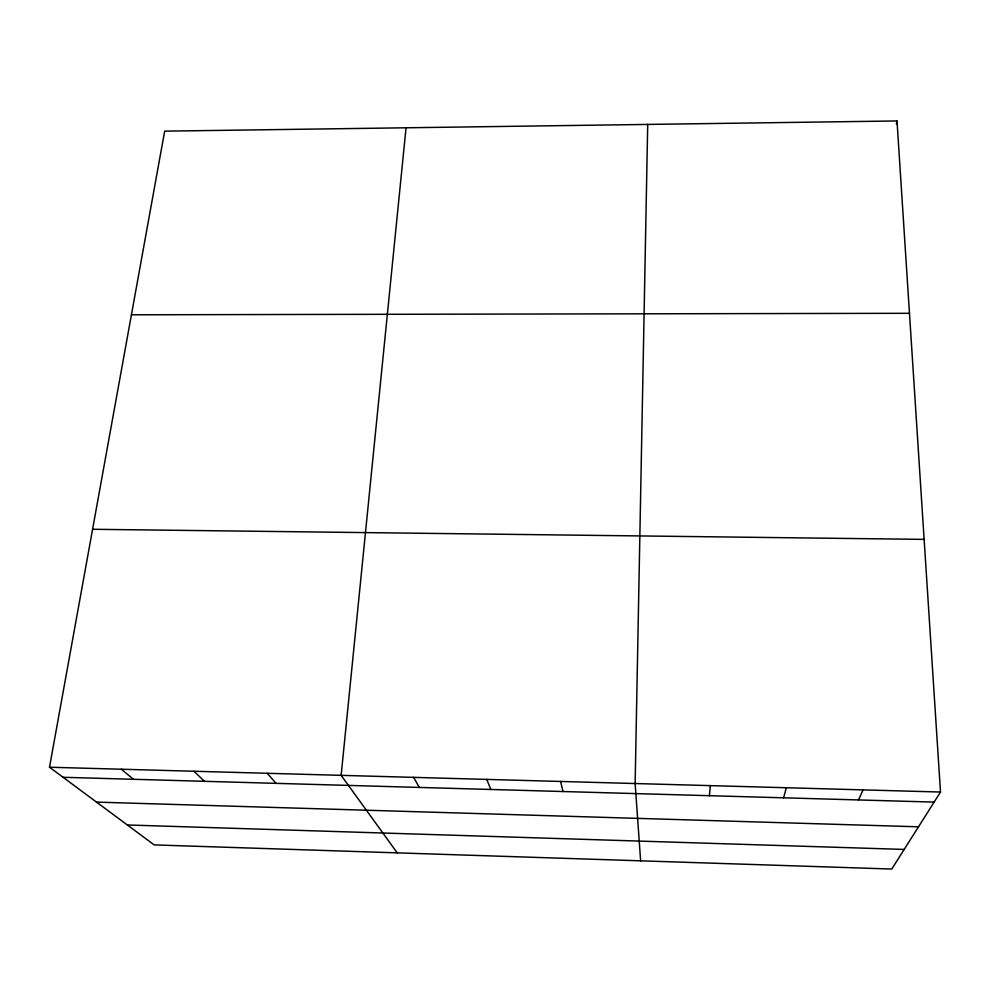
<?xml version="1.0" encoding="UTF-8"?>
<svg xmlns="http://www.w3.org/2000/svg" width="990" height="990" viewBox="0 0 990 990"><rect width="100%" height="100%" fill="white"/><g stroke="black" fill="none" stroke-linecap="round" stroke-linejoin="round"><path stroke-width="1.49" d="M647.707 124.418L635.135 783.535L640.629 860.83M709.372 795.7L710.375 785.627M406.049 127.784L341.142 775.343L397.225 852.86M49.5 767.225L164.674 131.15L897.002 120.953L940.5 792.037L891.767 869.047L154.192 844.903L49.5 767.225L940.5 792.037M896.383 123.948L897.002 120.953M783.597 797.816L786.357 787.743M858.503 799.945L863.057 789.884M131.423 314.795L909.476 313.298M92.59 529.279L924.128 539.389M63.063 777.286L934.127 802.098M96.525 802.11L918.497 826.811M127.326 824.967L904.179 849.432M121.374 769.218L133.415 779.291M193.941 771.247L204.423 781.308M267.189 773.289L276.086 783.35M413.61 777.36L419.302 787.434M486.758 779.402L490.817 789.476M560.587 781.457L563.001 791.53"/></g></svg>
